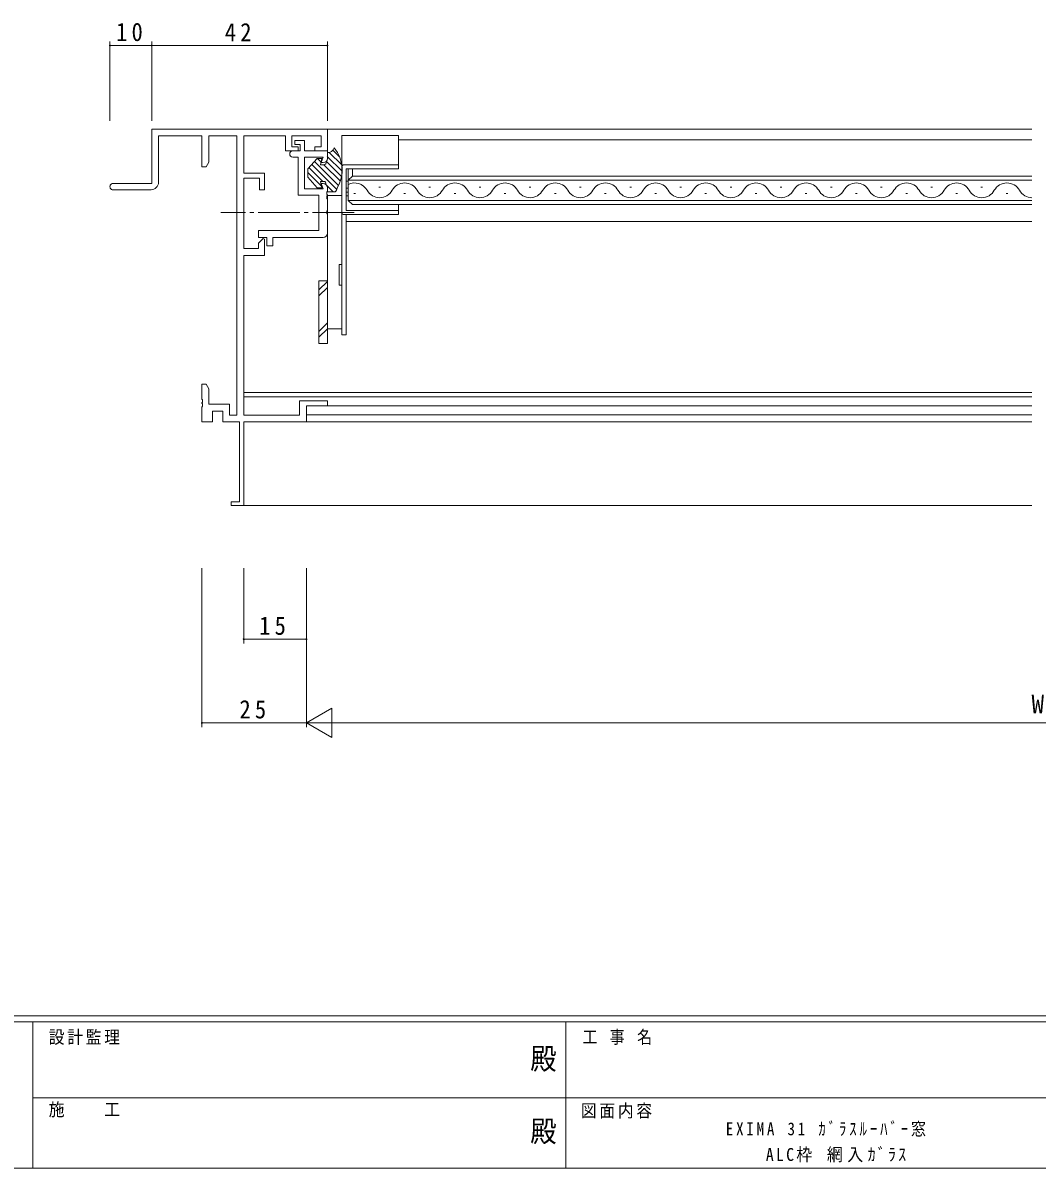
# Model space of a CAD drawing. Units: millimetres on the paper. Extents: x -397 to 397, y -282 to 282.
# Drawn here: x -138.7 to 103.8, y -282.1 to -8.2 of the extents above; entities that cross this region are included whole.
import ezdxf
from ezdxf.enums import TextEntityAlignment as Align

# ---------------------------------------------------------------- set-up
doc = ezdxf.new("R2010")
doc.units = ezdxf.units.MM
doc.linetypes.add('USER2', pattern=[13, 10, -1, 1, -1])
for name, color, linetype, lineweight in [('0-1_YKK_ZWAK', 7, 'Continuous', 18), ('0-3_YKK_11', 7, 'Continuous', 18), ('0-4_YKK_12', 2, 'Continuous', 18), ('0-5_YKK_13', 4, 'Continuous', 18), ('0-6_YKK_D', 6, 'Continuous', 18)]:
    doc.layers.add(name, color=color, linetype=linetype, lineweight=lineweight)
doc.layers.add('0-2_USER1', color=7, linetype='Continuous')
doc.styles.add('ＭＳ ゴシック', font='')
doc.styles.get('ＭＳ ゴシック').set_extended_font_data('MS Gothic')

msp = doc.modelspace()

# ---------------------------------------------------------------- linework, layer by layer
at = {"layer": '0-1_YKK_ZWAK'}
for p, q in [((376.092, -245.7), (-393.908, -245.7)), ((338.292, -247.1), (-393.908, -247.1)), ((-136.308, -247.1), (-136.308, -282.1)), ((-8.908, -247.1), (-8.908, -282.1)), ((-136.308, -265.299), (-7.508, -265.299)), ((-7.508, -265.299), (121.292, -265.299)), ((-393.908, -282.1), (338.292, -282.1))]:
    msp.add_line(p, q, dxfattribs=at)
at = {"layer": '0-3_YKK_11'}
for p, q in [((-107.908, -33.628), (-65.908, -33.628)), ((-107.908, -46.628), (-107.908, -33.628)), ((-106.278, -35.258), (-106.278, -46.328)), ((-95.908, -35.258), (-106.278, -35.258)), ((-95.908, -42.628), (-95.908, -35.258)), ((-94.278, -35.258), (-94.278, -41.537)), ((-87.538, -35.258), (-94.278, -35.258)), ((-87.538, -101.998), (-87.538, -35.258)), ((-85.908, -35.258), (-85.908, -44.128)), ((-75.908, -35.258), (-85.908, -35.258)), ((-75.908, -38.828), (-75.908, -35.258)), ((-74.408, -35.258), (-74.408, -37.828)), ((-67.408, -35.258), (-74.408, -35.258)), ((-67.408, -37.828), (-67.408, -35.258)), ((-65.908, -33.628), (-65.908, -38.828)), ((-74.408, -37.828), (-72.908, -37.828)), ((-73.708, -36.328), (-71.408, -36.328)), ((-73.708, -37.328), (-73.708, -36.328)), ((-72.408, -37.328), (-73.708, -37.328)), ((-72.908, -37.828), (-72.908, -38.828)), ((-72.408, -38.828), (-72.408, -37.328)), ((-71.408, -36.328), (-71.408, -38.828)), ((-68.908, -37.828), (-67.408, -37.828)), ((-68.908, -38.828), (-68.908, -37.828)), ((-72.908, -38.828), (-75.908, -38.828)), ((-74.158, -38.828), (-72.408, -38.828)), ((-72.908, -40.328), (-74.158, -40.328)), ((-72.908, -49.428), (-72.908, -40.328)), ((-71.408, -38.828), (-65.908, -38.828)), ((-71.408, -40.328), (-71.408, -47.928)), ((-66.908, -40.328), (-71.408, -40.328)), ((-65.908, -38.828), (-68.908, -38.828)), ((-67.381, -41.628), (-66.908, -40.328)), ((-65.908, -38.828), (-65.908, -40.628)), ((-94.908, -42.628), (-95.908, -42.628)), ((-94.278, -41.537), (-94.908, -42.628)), ((-66.908, -41.628), (-67.381, -41.628)), ((-85.908, -44.128), (-80.908, -44.128)), ((-85.908, -45.328), (-85.908, -62.198)), ((-82.108, -45.328), (-85.908, -45.328)), ((-82.108, -48.128), (-82.108, -45.328)), ((-80.908, -44.128), (-80.908, -48.128)), ((-117.158, -46.628), (-107.908, -46.628)), ((-108.078, -48.128), (-117.158, -48.128)), ((-80.908, -48.128), (-82.108, -48.128)), ((-71.408, -47.928), (-66.908, -47.928)), ((-67.381, -46.628), (-66.908, -46.628)), ((-66.908, -47.928), (-67.381, -46.628)), ((-65.908, -48.47), (-66.028, -48.653)), ((-66.028, -48.653), (-66.028, -49.203)), ((-66.028, -49.203), (-65.908, -49.386)), ((-65.908, -47.628), (-65.908, -48.47)), ((-67.908, -49.428), (-72.908, -49.428)), ((-67.908, -57.898), (-67.908, -49.428)), ((-65.908, -49.47), (-66.028, -49.653)), ((-66.028, -49.653), (-66.028, -50.203)), ((-66.028, -50.203), (-65.908, -50.386)), ((-65.908, -49.386), (-65.908, -49.47)), ((-65.908, -50.386), (-65.908, -53.07)), ((-65.908, -53.07), (-66.028, -53.253)), ((-66.028, -53.253), (-66.028, -53.803)), ((-66.028, -53.803), (-65.908, -53.986)), ((-65.908, -53.986), (-65.908, -58.528)), ((-82.408, -59.528), (-82.408, -57.898)), ((-82.408, -57.898), (-67.908, -57.898)), ((-80.408, -59.528), (-82.408, -59.528)), ((-82.408, -60.904), (-81.279, -59.774)), ((-81.279, -59.774), (-80.908, -59.927)), ((-80.908, -59.927), (-80.908, -63.828)), ((-80.408, -61.528), (-80.408, -59.528)), ((-78.908, -59.528), (-78.908, -61.528)), ((-66.908, -59.528), (-78.908, -59.528)), ((-85.908, -62.198), (-82.408, -62.198)), ((-82.408, -62.198), (-82.408, -60.904)), ((-78.908, -61.528), (-80.408, -61.528)), ((-85.908, -63.828), (-85.908, -101.998)), ((-80.908, -63.828), (-85.908, -63.828)), ((-95.908, -94.628), (-94.908, -94.628)), ((-95.908, -98.17), (-95.908, -94.628)), ((-94.908, -94.628), (-94.278, -95.719)), ((-94.278, -95.719), (-94.278, -99.428)), ((-95.788, -98.353), (-95.908, -98.17)), ((-95.788, -98.903), (-95.788, -98.353)), ((-95.908, -99.086), (-95.788, -98.903)), ((-95.908, -99.17), (-95.908, -99.086)), ((-95.788, -99.353), (-95.908, -99.17)), ((-95.908, -100.086), (-95.788, -99.903)), ((-95.908, -103.628), (-95.908, -100.086)), ((-95.788, -99.903), (-95.788, -99.353)), ((-94.278, -99.428), (-89.278, -99.428)), ((-93.408, -101.058), (-93.408, -103.628)), ((-90.908, -101.058), (-93.408, -101.058)), ((-90.908, -103.628), (-90.908, -101.058)), ((-89.278, -99.428), (-89.278, -101.998)), ((-72.538, -98.628), (-65.908, -98.628)), ((-72.538, -101.998), (-72.538, -98.628)), ((-70.908, -99.828), (-70.908, -103.628)), ((-65.908, -99.828), (-70.908, -99.828)), ((-65.908, -98.628), (-65.908, -99.828)), ((-93.408, -103.628), (-95.908, -103.628)), ((-86.908, -103.628), (-90.908, -103.628)), ((-89.278, -101.998), (-87.538, -101.998)), ((-86.908, -122.728), (-86.908, -103.628)), ((-85.908, -101.998), (-72.538, -101.998)), ((-85.908, -103.628), (-85.908, -123.628)), ((-70.908, -103.628), (-85.908, -103.628)), ((-88.908, -122.728), (-86.908, -122.728)), ((-88.908, -123.628), (-88.908, -122.728)), ((-85.908, -123.628), (-88.908, -123.628))]:
    msp.add_line(p, q, dxfattribs=at)
for centre, radius, start, end in [((-74.158, -39.578), 0.75, 90.00116, 269.99998), ((-66.908, -40.628), 1, 270.00001, 359.99999), ((-108.078, -46.328), 1.8, 270.00001, 359.99999), ((-117.158, -47.378), 0.75, 89.99999, 270.00001), ((-66.908, -47.628), 1, 0.00001, 89.99999), ((-66.908, -58.528), 1, 270.00001, 359.99999)]:
    msp.add_arc(centre, radius, start, end, dxfattribs=at)
at = {"layer": '0-4_YKK_12'}
for p, q in [((-66.205, -33.628), (102.592, -33.628)), ((-48.908, -36.201), (102.592, -36.201)), ((-60.908, -43.131), (-60.908, -50.651)), ((-59.908, -44.851), (-59.908, -43.131)), ((-59.908, -44.851), (-60.908, -45.851)), ((-60.908, -45.851), (102.592, -45.851)), ((-59.908, -44.851), (102.592, -44.851)), ((-59.208, -49.011), (-59.608, -49.011)), ((-53.208, -47.491), (-53.608, -47.491)), ((-47.208, -49.011), (-47.608, -49.011)), ((-41.208, -47.491), (-41.608, -47.491)), ((-35.208, -49.011), (-35.608, -49.011)), ((-29.208, -47.491), (-29.608, -47.491)), ((-23.208, -49.011), (-23.608, -49.011)), ((-17.208, -47.491), (-17.608, -47.491)), ((-11.208, -49.011), (-11.608, -49.011)), ((-5.208, -47.491), (-5.608, -47.491)), ((0.792, -49.011), (0.392, -49.011)), ((6.792, -47.491), (6.392, -47.491)), ((12.792, -49.011), (12.392, -49.011)), ((18.792, -47.491), (18.392, -47.491)), ((24.792, -49.011), (24.392, -49.011)), ((30.792, -47.491), (30.392, -47.491)), ((36.792, -49.011), (36.392, -49.011)), ((42.792, -47.491), (42.392, -47.491)), ((48.792, -49.011), (48.392, -49.011)), ((54.792, -47.491), (54.392, -47.491)), ((60.792, -49.011), (60.392, -49.011)), ((66.792, -47.491), (66.392, -47.491)), ((72.792, -49.011), (72.392, -49.011)), ((78.792, -47.491), (78.392, -47.491)), ((84.792, -49.011), (84.392, -49.011)), ((90.792, -47.491), (90.392, -47.491)), ((96.792, -49.011), (96.392, -49.011)), ((-60.908, -50.651), (-59.908, -51.651)), ((-60.908, -50.651), (102.592, -50.651)), ((-59.908, -51.651), (102.592, -51.651)), ((-61.408, -55.683), (102.592, -55.683)), ((-85.908, -96.628), (102.592, -96.628)), ((-85.908, -97.628), (102.592, -97.628)), ((-66.45, -99.828), (102.592, -99.828)), ((-85.908, -103.628), (102.592, -103.628)), ((-70.908, -101.928), (102.592, -101.928)), ((102.592, -123.628), (-85.908, -123.628))]:
    msp.add_line(p, q, dxfattribs=at)
for centre, radius, start, end in [((-59.408, -49.927), 3.436, 29.19064, 115.88437), ((-47.408, -49.927), 3.436, 29.19064, 150.80936), ((-35.408, -49.927), 3.436, 29.19064, 150.80936), ((-23.408, -49.927), 3.436, 29.19064, 150.80936), ((-11.408, -49.927), 3.436, 29.19064, 150.80936), ((0.592, -49.927), 3.436, 29.19064, 150.80936), ((12.592, -49.927), 3.436, 29.19064, 150.80936), ((24.592, -49.927), 3.436, 29.19064, 150.80936), ((36.592, -49.927), 3.436, 29.19064, 150.80936), ((48.592, -49.927), 3.436, 29.19064, 150.80936), ((60.592, -49.927), 3.436, 29.19064, 150.80936), ((72.592, -49.927), 3.436, 29.19064, 150.80936), ((84.592, -49.927), 3.436, 29.19064, 150.80936), ((96.592, -49.927), 3.436, 29.19064, 150.80936), ((-53.408, -46.574), 3.437, 209.19937, 330.80063), ((-41.408, -46.574), 3.437, 209.19937, 330.80063), ((-29.408, -46.574), 3.437, 209.19937, 330.80063), ((-17.408, -46.574), 3.437, 209.19937, 330.80063), ((-5.408, -46.574), 3.437, 209.19937, 330.80063), ((6.592, -46.574), 3.437, 209.19937, 330.80063), ((18.592, -46.574), 3.437, 209.19937, 330.80063), ((30.592, -46.574), 3.437, 209.19937, 330.80063), ((42.592, -46.574), 3.437, 209.19937, 330.80063), ((54.592, -46.574), 3.437, 209.19937, 330.80063), ((66.592, -46.574), 3.437, 209.19937, 330.80063), ((78.592, -46.574), 3.437, 209.19937, 330.80063), ((90.592, -46.574), 3.437, 209.19937, 330.80063), ((102.592, -46.574), 3.437, 209.19937, 269.99618)]:
    msp.add_arc(centre, radius, start, end, dxfattribs=at)
at = {"layer": '0-5_YKK_13'}
for p, q in [((-62.408, -35.151), (-62.408, -82.8)), ((-48.908, -35.151), (-62.408, -35.151)), ((-48.908, -43.131), (-48.908, -35.151)), ((-68.338, -40.628), (-70.538, -43.128)), ((-67.238, -40.628), (-68.338, -40.628)), ((-68.267, -40.628), (-67.41, -41.485)), ((-67.538, -42.128), (-67.238, -40.628)), ((-65.912, -40.155), (-62.38, -43.687)), ((-65.464, -39.189), (-62.469, -42.183)), ((-64.578, -38.661), (-63.002, -40.236)), ((-70.538, -43.128), (-70.538, -45.128)), ((-70.291, -42.847), (-67.01, -46.128)), ((-69.629, -42.094), (-63.652, -48.072)), ((-68.967, -41.342), (-63.207, -47.102)), ((-66.738, -42.128), (-67.538, -42.128)), ((-66.767, -42.128), (-62.802, -46.093)), ((-66.176, -41.305), (-62.515, -44.966)), ((-48.908, -42.131), (-61.908, -42.131)), ((-61.408, -43.131), (-61.408, -53.061)), ((-48.908, -43.131), (-61.408, -43.131)), ((-70.538, -44.014), (-67.317, -47.235)), ((-70.538, -45.128), (-68.338, -47.628)), ((-67.538, -46.128), (-66.738, -46.128)), ((-67.238, -47.628), (-67.538, -46.128)), ((-60.908, -46.082), (-61.408, -46.082)), ((-68.338, -47.628), (-67.238, -47.628)), ((-66.238, -46.728), (-66.261, -46.869)), ((-66.117, -47.021), (-64.51, -48.628)), ((-65.912, -48.628), (-64.038, -48.628)), ((-60.908, -47.714), (-61.408, -47.714)), ((-60.908, -48.709), (-61.408, -48.709)), ((-67.908, -55.402), (-67.908, -51.653)), ((-65.908, -49.524), (-65.908, -81.384)), ((-62.408, -49.524), (-65.908, -49.524)), ((-62.408, -81.384), (-62.408, -49.524)), ((-60.908, -49.588), (-61.408, -49.588)), ((-48.908, -54.061), (-48.908, -51.651)), ((-48.908, -54.061), (-61.908, -54.061)), ((-48.908, -53.061), (-61.408, -53.061)), ((-61.408, -54.061), (-61.408, -82.8)), ((-63.108, -65.955), (-63.108, -70.955)), ((-63.108, -65.955), (-62.408, -65.955)), ((-67.908, -69.888), (-67.908, -84.888)), ((-65.908, -69.888), (-67.908, -69.888)), ((-67.908, -72.081), (-65.908, -70.081)), ((-65.908, -84.888), (-65.908, -69.888)), ((-63.108, -70.955), (-62.408, -70.955)), ((-65.908, -71.495), (-67.908, -73.495)), ((-67.908, -81.98), (-65.908, -79.98)), ((-65.908, -81.394), (-67.908, -83.394)), ((-65.908, -81.384), (-62.408, -81.384)), ((-67.908, -84.888), (-65.908, -84.888)), ((-61.408, -82.8), (-62.408, -82.8))]:
    msp.add_line(p, q, dxfattribs=at)
at = {"layer": '0-5_YKK_13', "linetype": 'USER2'}
msp.add_line((-59.484, -53.528), (-91.396, -53.528), dxfattribs=at)
at = {"layer": '0-5_YKK_13'}
for centre, radius, start, end in [((-65.903, -37.444), 1.8, 269.728, 337.66172), ((-70.876, -43.437), 8.5, 329.68398, 38.65672), ((-66.728, -41.628), 0.5, 268.82515, 26.62607), ((-61.908, -42.631), 0.5, 90, 180), ((-66.728, -46.628), 0.5, 348.44859, 91.17485), ((-65.296, -47.34), 1.8, 314.32415, 347.56055), ((-61.908, -53.561), 0.5, 180, 270)]:
    msp.add_arc(centre, radius, start, end, dxfattribs=at)
at = {"layer": '0-6_YKK_D'}
for p, q in [((-117.908, -31.628), (-117.908, -12.628)), ((-107.908, -13.628), (-117.908, -13.628)), ((-107.908, -31.628), (-107.908, -12.628)), ((-107.908, -31.628), (-107.908, -12.628)), ((-65.908, -13.628), (-107.908, -13.628)), ((-65.908, -31.628), (-65.908, -12.628)), ((-95.908, -138.628), (-95.908, -176.628)), ((-85.908, -138.628), (-85.908, -156.628)), ((-70.908, -138.628), (-70.908, -156.628)), ((-70.908, -138.628), (-70.908, -176.628)), ((-70.908, -138.628), (-70.908, -176.628)), ((-70.908, -155.628), (-85.908, -155.628)), ((-70.908, -175.628), (-64.846, -172.128)), ((-64.846, -179.128), (-64.846, -172.128)), ((-95.908, -175.628), (-70.908, -175.628)), ((-70.908, -175.628), (-58.784, -175.628)), ((-70.908, -175.628), (-64.846, -179.128)), ((-63.908, -175.628), (272.092, -175.628))]:
    msp.add_line(p, q, dxfattribs=at)
for centre, start, end in [((-117.908, -13.628), 0, 180), ((-117.908, -13.628), 180, 0), ((-107.908, -13.628), 0.00021, 180.00021), ((-107.908, -13.628), 0, 180), ((-107.908, -13.628), 180.00021, 0.00021), ((-107.908, -13.628), 180, 0), ((-65.908, -13.628), 0.00021, 180.00021), ((-65.908, -13.628), 180.00021, 0.00021), ((-85.908, -155.628), 0, 180), ((-85.908, -155.628), 180, 0), ((-70.908, -155.628), 0, 180), ((-70.908, -155.628), 180, 0), ((-95.908, -175.628), 0, 180), ((-95.908, -175.628), 180, 0)]:
    msp.add_arc(centre, 0.106, start, end, dxfattribs=at)

# ---------------------------------------------------------------- texts
at = {"layer": '0-1_YKK_ZWAK', "style": 'ＭＳ ゴシック', "width": 0.9}
for p in [(-17.39, -260.056), (-17.39, -277.378)]:
    msp.add_text('殿', height=5.132, dxfattribs=at).set_placement(p, align=Align.BOTTOM_LEFT)
at = {"layer": '0-1_YKK_ZWAK', "char_height": 3.079, "attachment_point": 7, "style": 'ＭＳ ゴシック'}
for s, insert in [('\\T1.17;\\W0.9;設計監理', (-132.539, -252.633)), ('\\T1.22;\\W0.85;工\\~事\\~名', (-4.896, -252.633)), ('\\T1.17;\\W0.9;施\u3000\u3000工', (-132.539, -269.954)), ('\\T1.17;\\W0.9;図面内容', (-5.291, -270.248))]:
    msp.add_mtext(s, dxfattribs=dict(at, insert=insert))
at = {"layer": '0-2_USER1', "char_height": 3.079, "attachment_point": 7, "style": 'ＭＳ ゴシック'}
for s, insert in [('\\T1.38;\\W0.85;EXIMA\\~31\\~ｶﾞﾗｽﾙｰﾊﾞｰ窓', (29.389, -274.549)), ('\\T1.29;\\W0.9;ALC枠\\~網入ｶﾞﾗｽ', (38.949, -280.725))]:
    msp.add_mtext(s, dxfattribs=dict(at, insert=insert))
at = {"layer": '0-6_YKK_D', "color": 7, "style": 'ＭＳ ゴシック'}
msp.add_text('W', height=4.399, dxfattribs=at).set_placement((102.492, -174.628), align=Align.BOTTOM_LEFT)
at = {"layer": '0-6_YKK_D', "color": 7, "char_height": 4.399, "attachment_point": 7, "style": 'ＭＳ ゴシック'}
for s, insert in [('\\T1.37;\\W0.9;10', (-116.428, -12.628)), ('\\T1.37;\\W0.9;42', (-90.428, -12.628)), ('\\T1.37;\\W0.9;15', (-82.208, -154.628)), ('\\T1.37;\\W0.9;25', (-86.928, -174.628))]:
    msp.add_mtext(s, dxfattribs=dict(at, insert=insert))

doc.saveas('drawing.dxf')
